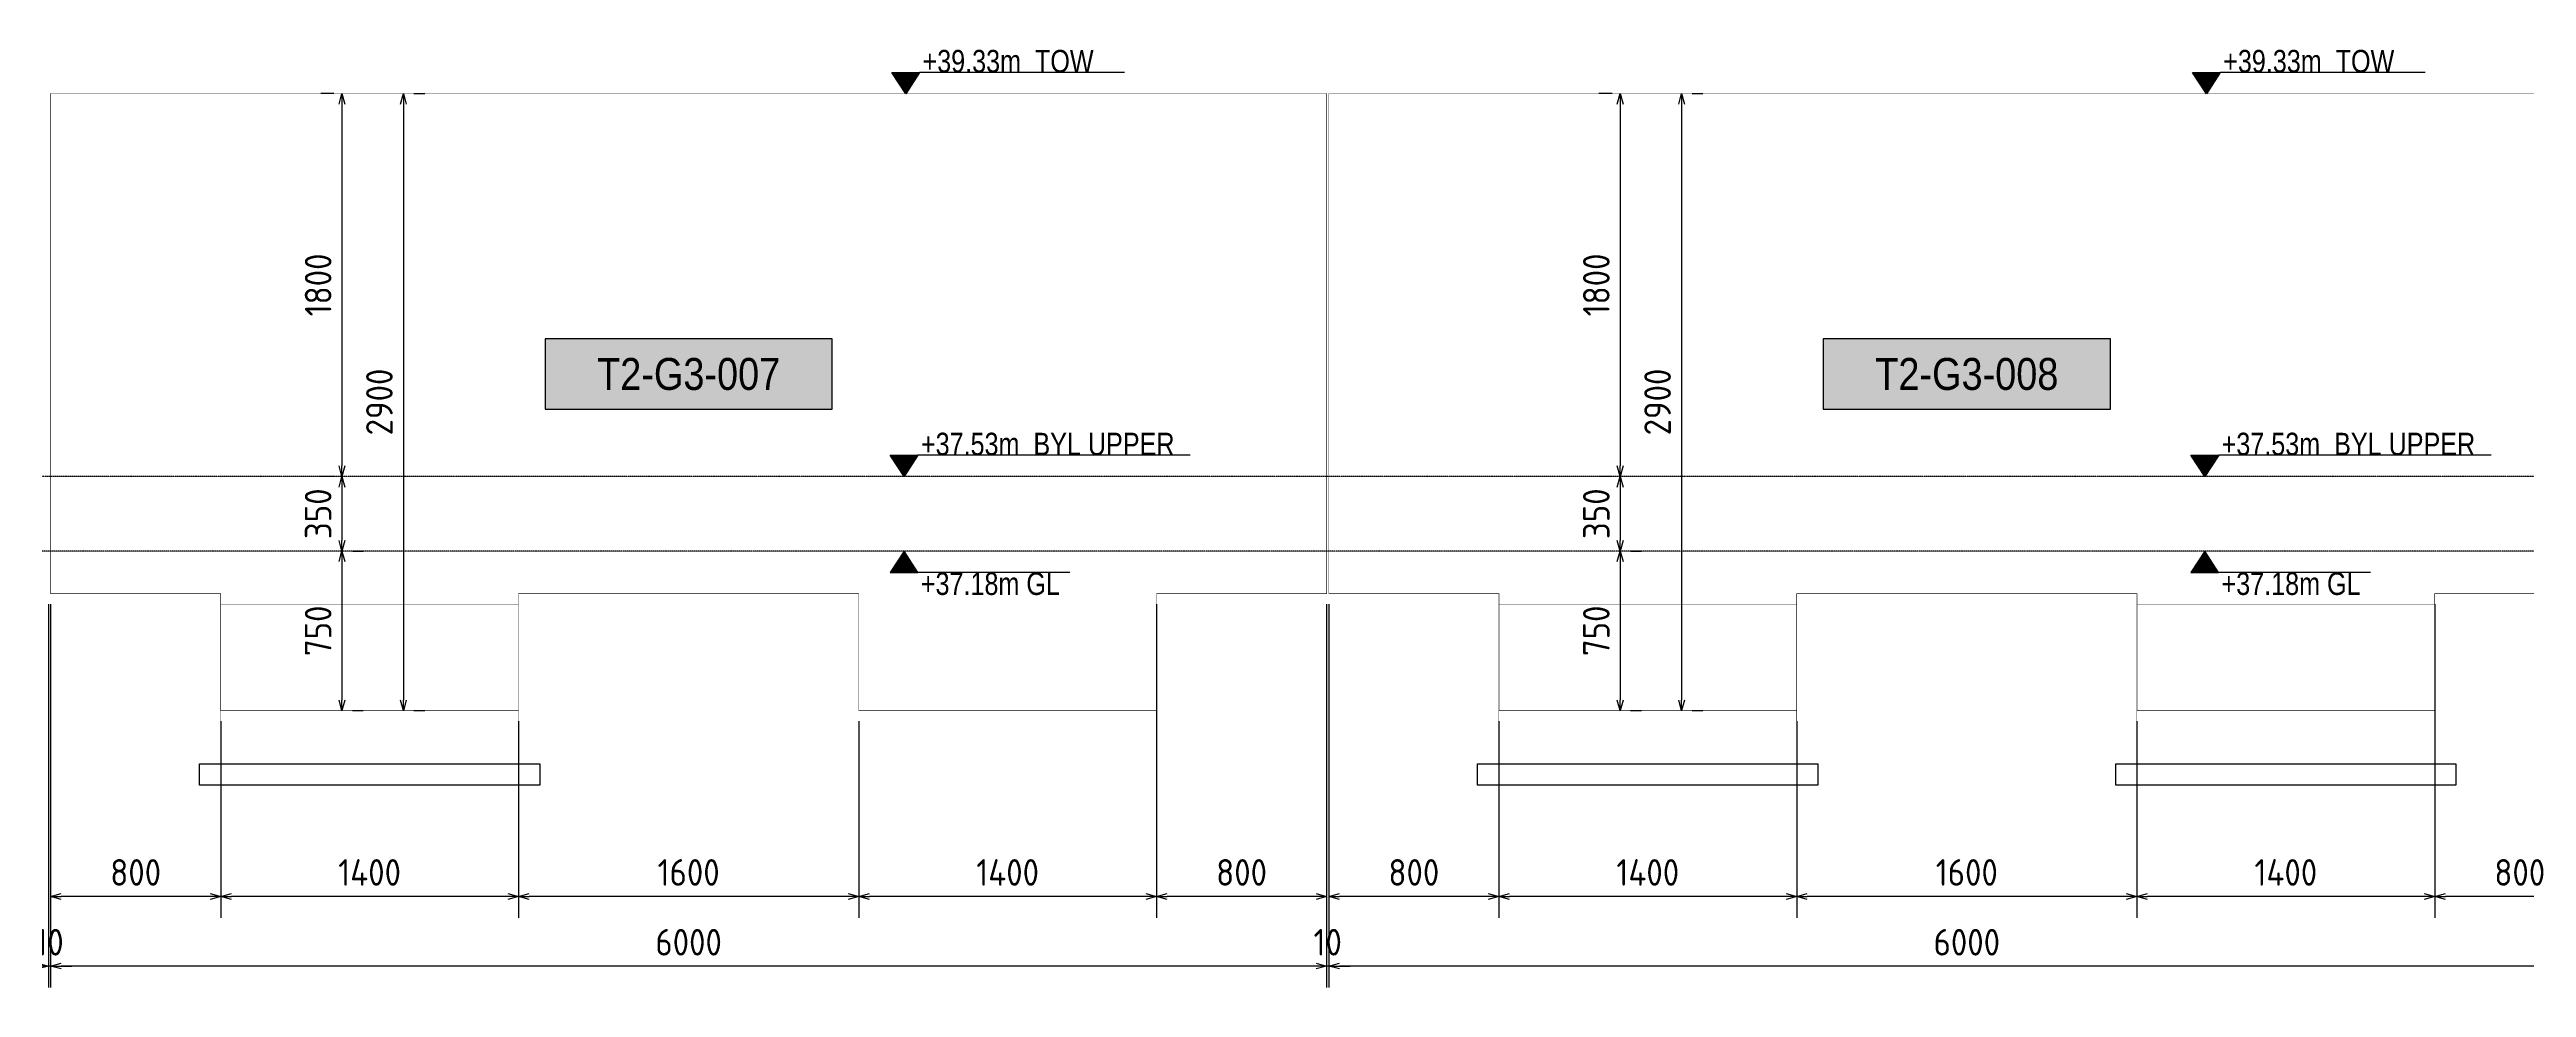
# Model space of a CAD drawing. Header units: centimetres. Extents: x -6122352 to 7132207, y -1694241 to 1947892.
# Drawn here: x 3595881 to 3607527, y 813334 to 817740 of the extents above; entities that cross this region are included whole.
import ezdxf
from ezdxf.enums import TextEntityAlignment as Align

# ---------------------------------------------------------------- set-up
doc = ezdxf.new("R2010")
doc.units = ezdxf.units.CM
doc.header["$MEASUREMENT"] = 0
doc.header["$PDMODE"] = 66
doc.header["$PDSIZE"] = 100
doc.linetypes.add('DASHED2', pattern=[0.375, 0.25, -0.125])
doc.linetypes.add('HIDDEN', pattern=[0.375, 0.25, -0.125])
for name, color, linetype in [('@MI-TYPE-01', 30, 'Continuous'), ('@MI-TYPE-02', 6, 'Continuous'), ('JML-Dimension', 1, 'Continuous'), ('PANEL-TAGS', 7, 'Continuous'), ('SECTION', 130, 'Continuous')]:
    doc.layers.add(name, color=color, linetype=linetype)
doc.styles.add('PANELTAG_STYLE', font='arial.ttf')
doc.styles.add('Schueco-BEMSTIL', font='isocpeur.ttf', dxfattribs={"width": 0.9})
doc.styles.add('txt-Pisa-std', font='arial.ttf', dxfattribs={"width": 0.8})
doc.dimstyles.new('MI- JWC-TXT-2.5 MM', dxfattribs={"dimscale": 1.5, "dimtxt": 2.5, "dimasz": 1, "dimexe": 2, "dimexo": 1, "dimgap": 1, "dimtad": 1, "dimdec": 0, "dimdsep": 46, "dimtxsty": 'Schueco-BEMSTIL', "dimblk": 'OPEN30', "dimcen": 0, "dimdle": 2, "dimclrd": 140, "dimclre": 8, "dimclrt": 40, "dimadec": 0, "dimazin": 2, "dimtfac": 1, "dimtdec": 0, "dimtix": 1, "dimtmove": 2, "dimatfit": 3, "dimldrblk": 'OPEN', "dimfxl": 2, "dimlwd": -1, "dimlwe": -1, "dimarcsym": 0})

# ---------------------------------------------------------------- blocks, each defined once
blk = doc.blocks.new('_Open30')
at = {"color": 0, "linetype": 'ByBlock', "lineweight": -2}
for p, q in [((-1, 0.27), (0, 0)), ((0, 0), (-1, -0.27)), ((0, 0), (-1, 0))]:
    blk.add_line(p, q, dxfattribs=at)
blk = doc.blocks.new('*D2530')
at = {"layer": '@MI-TYPE-01', "color": 8, "transparency": 16777216}
for p, q in [((3601086, 815134), (3601086, 813661)), ((3601886, 815134), (3601886, 813661))]:
    blk.add_line(p, q, dxfattribs=at)
at = {"layer": '@MI-TYPE-01', "color": 140, "transparency": 16777216}
blk.add_line((3601836, 813761), (3601136, 813761), dxfattribs=at)
at = {"layer": 'Defpoints', "color": 0, "transparency": 16777216}
for p in [(3601086, 815184), (3601886, 815184), (3601086, 813761)]:
    blk.add_point(p, dxfattribs=at)
at = {"layer": '@MI-TYPE-01', "color": 140, "transparency": 16777216, "xscale": 50, "yscale": 50, "zscale": 50, "rotation": 180}
blk.add_blockref('_Open30', (3601086, 813761), dxfattribs=at)
at = {"layer": '@MI-TYPE-01', "color": 140, "transparency": 16777216, "xscale": 50, "yscale": 50, "zscale": 50}
blk.add_blockref('_Open30', (3601886, 813761), dxfattribs=at)
at = {"layer": '@MI-TYPE-01', "color": 40, "transparency": 16777216, "insert": (3601486, 813874), "char_height": 125, "attachment_point": 5, "style": 'Schueco-BEMSTIL'}
blk.add_mtext('800', dxfattribs=at)
blk = doc.blocks.new('_Open')
at = {"color": 0, "linetype": 'ByBlock', "lineweight": -2}
for p, q in [((-1, 0.2), (0, 0)), ((-1, -0.2), (0, 0)), ((0, 0), (-1, 0))]:
    blk.add_line(p, q, dxfattribs=at)
blk = doc.blocks.new('*D2531')
at = {"layer": '@MI-TYPE-01', "color": 8, "transparency": 16777216}
for p, q in [((3601086, 815134), (3601086, 813661)), ((3599686, 814584), (3599686, 813661))]:
    blk.add_line(p, q, dxfattribs=at)
at = {"layer": '@MI-TYPE-01', "color": 140, "transparency": 16777216}
blk.add_line((3601036, 813761), (3599736, 813761), dxfattribs=at)
at = {"layer": 'Defpoints', "color": 0, "transparency": 16777216}
for p in [(3601086, 815184), (3599686, 814634), (3599686, 813761)]:
    blk.add_point(p, dxfattribs=at)
at = {"layer": '@MI-TYPE-01', "color": 140, "transparency": 16777216, "xscale": 50, "yscale": 50, "zscale": 50, "rotation": 180}
blk.add_blockref('_Open30', (3599686, 813761), dxfattribs=at)
at = {"layer": '@MI-TYPE-01', "color": 140, "transparency": 16777216, "xscale": 50, "yscale": 50, "zscale": 50}
blk.add_blockref('_Open30', (3601086, 813761), dxfattribs=at)
at = {"layer": '@MI-TYPE-01', "color": 40, "transparency": 16777216, "insert": (3600386, 813874), "char_height": 125, "attachment_point": 5, "style": 'Schueco-BEMSTIL'}
blk.add_mtext('1400', dxfattribs=at)
blk = doc.blocks.new('*D2532')
at = {"layer": '@MI-TYPE-01', "color": 8, "transparency": 16777216}
for p, q in [((3598086, 814584), (3598086, 813661)), ((3599686, 814584), (3599686, 813661))]:
    blk.add_line(p, q, dxfattribs=at)
at = {"layer": '@MI-TYPE-01', "color": 140, "transparency": 16777216}
blk.add_line((3599636, 813761), (3598136, 813761), dxfattribs=at)
at = {"layer": 'Defpoints', "color": 0, "transparency": 16777216}
for p in [(3598086, 814634), (3599686, 814634), (3598086, 813761)]:
    blk.add_point(p, dxfattribs=at)
at = {"layer": '@MI-TYPE-01', "color": 140, "transparency": 16777216, "xscale": 50, "yscale": 50, "zscale": 50, "rotation": 180}
blk.add_blockref('_Open30', (3598086, 813761), dxfattribs=at)
at = {"layer": '@MI-TYPE-01', "color": 140, "transparency": 16777216, "xscale": 50, "yscale": 50, "zscale": 50}
blk.add_blockref('_Open30', (3599686, 813761), dxfattribs=at)
at = {"layer": '@MI-TYPE-01', "color": 40, "transparency": 16777216, "insert": (3598886, 813874), "char_height": 125, "attachment_point": 5, "style": 'Schueco-BEMSTIL'}
blk.add_mtext('1600', dxfattribs=at)
blk = doc.blocks.new('*D2533')
at = {"layer": '@MI-TYPE-01', "color": 8, "transparency": 16777216}
for p, q in [((3596686, 814584), (3596686, 813661)), ((3598086, 814584), (3598086, 813661))]:
    blk.add_line(p, q, dxfattribs=at)
at = {"layer": '@MI-TYPE-01', "color": 140, "transparency": 16777216}
blk.add_line((3598036, 813761), (3596736, 813761), dxfattribs=at)
at = {"layer": 'Defpoints', "color": 0, "transparency": 16777216}
for p in [(3596686, 814634), (3598086, 814634), (3596686, 813761)]:
    blk.add_point(p, dxfattribs=at)
at = {"layer": '@MI-TYPE-01', "color": 140, "transparency": 16777216, "xscale": 50, "yscale": 50, "zscale": 50, "rotation": 180}
blk.add_blockref('_Open30', (3596686, 813761), dxfattribs=at)
at = {"layer": '@MI-TYPE-01', "color": 140, "transparency": 16777216, "xscale": 50, "yscale": 50, "zscale": 50}
blk.add_blockref('_Open30', (3598086, 813761), dxfattribs=at)
at = {"layer": '@MI-TYPE-01', "color": 40, "transparency": 16777216, "insert": (3597386, 813874), "char_height": 125, "attachment_point": 5, "style": 'Schueco-BEMSTIL'}
blk.add_mtext('1400', dxfattribs=at)
blk = doc.blocks.new('*D2534')
at = {"layer": '@MI-TYPE-01', "color": 8, "transparency": 16777216}
for p, q in [((3595886, 815134), (3595886, 813661)), ((3596686, 814584), (3596686, 813661))]:
    blk.add_line(p, q, dxfattribs=at)
at = {"layer": '@MI-TYPE-01', "color": 140, "transparency": 16777216}
blk.add_line((3596636, 813761), (3595936, 813761), dxfattribs=at)
at = {"layer": 'Defpoints', "color": 0, "transparency": 16777216}
for p in [(3595886, 815184), (3596686, 814634), (3595886, 813761)]:
    blk.add_point(p, dxfattribs=at)
at = {"layer": '@MI-TYPE-01', "color": 140, "transparency": 16777216, "xscale": 50, "yscale": 50, "zscale": 50, "rotation": 180}
blk.add_blockref('_Open30', (3595886, 813761), dxfattribs=at)
at = {"layer": '@MI-TYPE-01', "color": 140, "transparency": 16777216, "xscale": 50, "yscale": 50, "zscale": 50}
blk.add_blockref('_Open30', (3596686, 813761), dxfattribs=at)
at = {"layer": '@MI-TYPE-01', "color": 40, "transparency": 16777216, "insert": (3596286, 813874), "char_height": 125, "attachment_point": 5, "style": 'Schueco-BEMSTIL'}
blk.add_mtext('800', dxfattribs=at)
blk = doc.blocks.new('*D2535')
at = {"layer": '@MI-TYPE-01', "color": 8, "transparency": 16777216}
for p, q in [((3595886, 815134), (3595886, 813334)), ((3601886, 815134), (3601886, 813334))]:
    blk.add_line(p, q, dxfattribs=at)
at = {"layer": '@MI-TYPE-01', "color": 140, "transparency": 16777216}
blk.add_line((3601836, 813434), (3595936, 813434), dxfattribs=at)
at = {"layer": 'Defpoints', "color": 0, "transparency": 16777216}
for p in [(3595886, 815184), (3601886, 815184), (3595886, 813434)]:
    blk.add_point(p, dxfattribs=at)
at = {"layer": '@MI-TYPE-01', "color": 140, "transparency": 16777216, "xscale": 50, "yscale": 50, "zscale": 50, "rotation": 180}
blk.add_blockref('_Open30', (3595886, 813434), dxfattribs=at)
at = {"layer": '@MI-TYPE-01', "color": 140, "transparency": 16777216, "xscale": 50, "yscale": 50, "zscale": 50}
blk.add_blockref('_Open30', (3601886, 813434), dxfattribs=at)
at = {"layer": '@MI-TYPE-01', "color": 40, "transparency": 16777216, "insert": (3598886, 813546), "char_height": 125, "attachment_point": 5, "style": 'Schueco-BEMSTIL'}
blk.add_mtext('6000', dxfattribs=at)
blk = doc.blocks.new('*D2527')
at = {"layer": '@MI-TYPE-01', "color": 8, "transparency": 16777216}
for p, q in [((3601886, 815134), (3601886, 813334)), ((3601896, 815134), (3601896, 813334))]:
    blk.add_line(p, q, dxfattribs=at)
at = {"layer": '@MI-TYPE-01', "color": 140, "transparency": 16777216}
for p, q in [((3601836, 813434), (3601786, 813434)), ((3601896, 813434), (3601886, 813434)), ((3601946, 813434), (3601996, 813434))]:
    blk.add_line(p, q, dxfattribs=at)
at = {"layer": 'Defpoints', "color": 0, "transparency": 16777216}
for p in [(3601886, 815184), (3601896, 815184), (3601886, 813434)]:
    blk.add_point(p, dxfattribs=at)
at = {"layer": '@MI-TYPE-01', "color": 140, "transparency": 16777216, "xscale": 50, "yscale": 50, "zscale": 50}
blk.add_blockref('_Open30', (3601886, 813434), dxfattribs=at)
at = {"layer": '@MI-TYPE-01', "color": 140, "transparency": 16777216, "xscale": 50, "yscale": 50, "zscale": 50, "rotation": 180}
blk.add_blockref('_Open30', (3601896, 813434), dxfattribs=at)
at = {"layer": '@MI-TYPE-01', "color": 40, "transparency": 16777216, "insert": (3601891, 813546), "char_height": 125, "attachment_point": 5, "style": 'Schueco-BEMSTIL'}
blk.add_mtext('10', dxfattribs=at)
blk = doc.blocks.new('*D2528')
at = {"layer": '@MI-TYPE-01', "color": 8, "transparency": 16777216}
for p, q in [((3595876, 815134), (3595876, 813334)), ((3595886, 815134), (3595886, 813334))]:
    blk.add_line(p, q, dxfattribs=at)
at = {"layer": '@MI-TYPE-01', "color": 140, "transparency": 16777216}
for p, q in [((3595826, 813434), (3595776, 813434)), ((3595886, 813434), (3595876, 813434)), ((3595936, 813434), (3595986, 813434))]:
    blk.add_line(p, q, dxfattribs=at)
at = {"layer": 'Defpoints', "color": 0, "transparency": 16777216}
for p in [(3595876, 815184), (3595886, 815184), (3595876, 813434)]:
    blk.add_point(p, dxfattribs=at)
at = {"layer": '@MI-TYPE-01', "color": 140, "transparency": 16777216, "xscale": 50, "yscale": 50, "zscale": 50}
blk.add_blockref('_Open30', (3595876, 813434), dxfattribs=at)
at = {"layer": '@MI-TYPE-01', "color": 140, "transparency": 16777216, "xscale": 50, "yscale": 50, "zscale": 50, "rotation": 180}
blk.add_blockref('_Open30', (3595886, 813434), dxfattribs=at)
at = {"layer": '@MI-TYPE-01', "color": 40, "transparency": 16777216, "insert": (3595881, 813546), "char_height": 125, "attachment_point": 5, "style": 'Schueco-BEMSTIL'}
blk.add_mtext('10', dxfattribs=at)
blk = doc.blocks.new('T2-ELE FT')
at = {"color": 12, "linetype": 'HIDDEN', "ltscale": 5, "const_width": 2}
blk.add_lwpolyline([(30306558, 1676366), (30306558, 1676866), (30307958, 1676866), (30307958, 1676366)], dxfattribs=at)
at = {"color": 12, "ltscale": 20, "const_width": 2}
blk.add_lwpolyline([(30306558, 1676366), (30307958, 1676366), (30307958, 1676116), (30306558, 1676116)], close=True, dxfattribs=at)
at = {"color": 8, "ltscale": 20}
blk.add_lwpolyline([(30306458, 1676116), (30308058, 1676116), (30308058, 1676016), (30306458, 1676016)], close=True, dxfattribs=at)
blk = doc.blocks.new('*D2517')
at = {"layer": '@MI-TYPE-01', "color": 8, "transparency": 16777216}
for p, q in [((3597218, 817534), (3597156, 817534)), ((3597218, 815734), (3597156, 815734))]:
    blk.add_line(p, q, dxfattribs=at)
at = {"layer": '@MI-TYPE-01', "color": 140, "transparency": 16777216}
blk.add_line((3597256, 817484), (3597256, 815784), dxfattribs=at)
at = {"layer": 'Defpoints', "color": 0, "transparency": 16777216}
for p in [(3597268, 817534), (3597256, 815734), (3597268, 815734)]:
    blk.add_point(p, dxfattribs=at)
at = {"layer": '@MI-TYPE-01', "color": 140, "transparency": 16777216, "xscale": 50, "yscale": 50, "zscale": 50}
for p, rotation in [((3597256, 817534), 90), ((3597256, 815734), 270)]:
    blk.add_blockref('_Open30', p, dxfattribs=dict(at, rotation=rotation))
at = {"layer": '@MI-TYPE-01', "color": 40, "transparency": 16777216, "insert": (3597144, 816634), "char_height": 125, "attachment_point": 5, "rotation": 90, "style": 'Schueco-BEMSTIL'}
blk.add_mtext('1800', dxfattribs=at)
blk = doc.blocks.new('*D2518')
at = {"layer": '@MI-TYPE-01', "color": 8, "transparency": 16777216}
for p, q in [((3597218, 815734), (3597156, 815734)), ((3597306, 815384), (3597356, 815384))]:
    blk.add_line(p, q, dxfattribs=at)
at = {"layer": '@MI-TYPE-01', "color": 140, "transparency": 16777216}
blk.add_line((3597256, 815684), (3597256, 815434), dxfattribs=at)
at = {"layer": 'Defpoints', "color": 0, "transparency": 16777216}
for p in [(3597268, 815734), (3597256, 815384), (3597256, 815384)]:
    blk.add_point(p, dxfattribs=at)
at = {"layer": '@MI-TYPE-01', "color": 140, "transparency": 16777216, "xscale": 50, "yscale": 50, "zscale": 50}
for p, rotation in [((3597256, 815734), 90), ((3597256, 815384), 270)]:
    blk.add_blockref('_Open30', p, dxfattribs=dict(at, rotation=rotation))
at = {"layer": '@MI-TYPE-01', "color": 40, "transparency": 16777216, "insert": (3597144, 815559), "char_height": 125, "attachment_point": 5, "rotation": 90, "style": 'Schueco-BEMSTIL'}
blk.add_mtext('350', dxfattribs=at)
blk = doc.blocks.new('*D2519')
at = {"layer": '@MI-TYPE-01', "color": 8, "transparency": 16777216}
for p, q in [((3597306, 815384), (3597356, 815384)), ((3597305, 814634), (3597356, 814634))]:
    blk.add_line(p, q, dxfattribs=at)
at = {"layer": '@MI-TYPE-01', "color": 140, "transparency": 16777216}
blk.add_line((3597256, 815334), (3597256, 814684), dxfattribs=at)
at = {"layer": 'Defpoints', "color": 0, "transparency": 16777216}
for p in [(3597256, 815384), (3597255, 814634), (3597256, 814634)]:
    blk.add_point(p, dxfattribs=at)
at = {"layer": '@MI-TYPE-01', "color": 140, "transparency": 16777216, "xscale": 50, "yscale": 50, "zscale": 50}
for p, rotation in [((3597256, 815384), 90), ((3597256, 814634), 270)]:
    blk.add_blockref('_Open30', p, dxfattribs=dict(at, rotation=rotation))
at = {"layer": '@MI-TYPE-01', "color": 40, "transparency": 16777216, "insert": (3597144, 815009), "char_height": 125, "attachment_point": 5, "rotation": 90, "style": 'Schueco-BEMSTIL'}
blk.add_mtext('750', dxfattribs=at)
blk = doc.blocks.new('*D2520')
at = {"layer": '@MI-TYPE-01', "color": 140, "transparency": 16777216}
blk.add_line((3597545, 817484), (3597545, 814684), dxfattribs=at)
at = {"layer": '@MI-TYPE-01', "color": 8, "transparency": 16777216}
for p, q in [((3597594, 817534), (3597645, 817534)), ((3597594, 814634), (3597645, 814634))]:
    blk.add_line(p, q, dxfattribs=at)
at = {"layer": 'Defpoints', "color": 0, "transparency": 16777216}
for p in [(3597544, 817534), (3597544, 814634), (3597545, 814634)]:
    blk.add_point(p, dxfattribs=at)
at = {"layer": '@MI-TYPE-01', "color": 140, "transparency": 16777216, "xscale": 50, "yscale": 50, "zscale": 50}
for p, rotation in [((3597545, 817534), 90), ((3597545, 814634), 270)]:
    blk.add_blockref('_Open30', p, dxfattribs=dict(at, rotation=rotation))
at = {"layer": '@MI-TYPE-01', "color": 40, "transparency": 16777216, "insert": (3597432, 816084), "char_height": 125, "attachment_point": 5, "rotation": 90, "style": 'Schueco-BEMSTIL'}
blk.add_mtext('2900', dxfattribs=at)
blk = doc.blocks.new('*D2542')
at = {"layer": '@MI-TYPE-01', "color": 8, "transparency": 16777216}
for p, q in [((3607096, 815134), (3607096, 813661)), ((3607896, 815134), (3607896, 813661))]:
    blk.add_line(p, q, dxfattribs=at)
at = {"layer": '@MI-TYPE-01', "color": 140, "transparency": 16777216}
blk.add_line((3607846, 813761), (3607146, 813761), dxfattribs=at)
at = {"layer": 'Defpoints', "color": 0, "transparency": 16777216}
for p in [(3607096, 815184), (3607896, 815184), (3607096, 813761)]:
    blk.add_point(p, dxfattribs=at)
at = {"layer": '@MI-TYPE-01', "color": 140, "transparency": 16777216, "xscale": 50, "yscale": 50, "zscale": 50, "rotation": 180}
blk.add_blockref('_Open30', (3607096, 813761), dxfattribs=at)
at = {"layer": '@MI-TYPE-01', "color": 140, "transparency": 16777216, "xscale": 50, "yscale": 50, "zscale": 50}
blk.add_blockref('_Open30', (3607896, 813761), dxfattribs=at)
at = {"layer": '@MI-TYPE-01', "color": 40, "transparency": 16777216, "insert": (3607496, 813874), "char_height": 125, "attachment_point": 5, "style": 'Schueco-BEMSTIL'}
blk.add_mtext('800', dxfattribs=at)
blk = doc.blocks.new('*D2543')
at = {"layer": '@MI-TYPE-01', "color": 8, "transparency": 16777216}
for p, q in [((3607096, 815134), (3607096, 813661)), ((3605696, 814584), (3605696, 813661))]:
    blk.add_line(p, q, dxfattribs=at)
at = {"layer": '@MI-TYPE-01', "color": 140, "transparency": 16777216}
blk.add_line((3607046, 813761), (3605746, 813761), dxfattribs=at)
at = {"layer": 'Defpoints', "color": 0, "transparency": 16777216}
for p in [(3607096, 815184), (3605696, 814634), (3605696, 813761)]:
    blk.add_point(p, dxfattribs=at)
at = {"layer": '@MI-TYPE-01', "color": 140, "transparency": 16777216, "xscale": 50, "yscale": 50, "zscale": 50, "rotation": 180}
blk.add_blockref('_Open30', (3605696, 813761), dxfattribs=at)
at = {"layer": '@MI-TYPE-01', "color": 140, "transparency": 16777216, "xscale": 50, "yscale": 50, "zscale": 50}
blk.add_blockref('_Open30', (3607096, 813761), dxfattribs=at)
at = {"layer": '@MI-TYPE-01', "color": 40, "transparency": 16777216, "insert": (3606396, 813874), "char_height": 125, "attachment_point": 5, "style": 'Schueco-BEMSTIL'}
blk.add_mtext('1400', dxfattribs=at)
blk = doc.blocks.new('*D2544')
at = {"layer": '@MI-TYPE-01', "color": 8, "transparency": 16777216}
for p, q in [((3604096, 814584), (3604096, 813661)), ((3605696, 814584), (3605696, 813661))]:
    blk.add_line(p, q, dxfattribs=at)
at = {"layer": '@MI-TYPE-01', "color": 140, "transparency": 16777216}
blk.add_line((3605646, 813761), (3604146, 813761), dxfattribs=at)
at = {"layer": 'Defpoints', "color": 0, "transparency": 16777216}
for p in [(3604096, 814634), (3605696, 814634), (3604096, 813761)]:
    blk.add_point(p, dxfattribs=at)
at = {"layer": '@MI-TYPE-01', "color": 140, "transparency": 16777216, "xscale": 50, "yscale": 50, "zscale": 50, "rotation": 180}
blk.add_blockref('_Open30', (3604096, 813761), dxfattribs=at)
at = {"layer": '@MI-TYPE-01', "color": 140, "transparency": 16777216, "xscale": 50, "yscale": 50, "zscale": 50}
blk.add_blockref('_Open30', (3605696, 813761), dxfattribs=at)
at = {"layer": '@MI-TYPE-01', "color": 40, "transparency": 16777216, "insert": (3604896, 813874), "char_height": 125, "attachment_point": 5, "style": 'Schueco-BEMSTIL'}
blk.add_mtext('1600', dxfattribs=at)
blk = doc.blocks.new('*D2545')
at = {"layer": '@MI-TYPE-01', "color": 8, "transparency": 16777216}
for p, q in [((3602696, 814584), (3602696, 813661)), ((3604096, 814584), (3604096, 813661))]:
    blk.add_line(p, q, dxfattribs=at)
at = {"layer": '@MI-TYPE-01', "color": 140, "transparency": 16777216}
blk.add_line((3604046, 813761), (3602746, 813761), dxfattribs=at)
at = {"layer": 'Defpoints', "color": 0, "transparency": 16777216}
for p in [(3602696, 814634), (3604096, 814634), (3602696, 813761)]:
    blk.add_point(p, dxfattribs=at)
at = {"layer": '@MI-TYPE-01', "color": 140, "transparency": 16777216, "xscale": 50, "yscale": 50, "zscale": 50, "rotation": 180}
blk.add_blockref('_Open30', (3602696, 813761), dxfattribs=at)
at = {"layer": '@MI-TYPE-01', "color": 140, "transparency": 16777216, "xscale": 50, "yscale": 50, "zscale": 50}
blk.add_blockref('_Open30', (3604096, 813761), dxfattribs=at)
at = {"layer": '@MI-TYPE-01', "color": 40, "transparency": 16777216, "insert": (3603396, 813874), "char_height": 125, "attachment_point": 5, "style": 'Schueco-BEMSTIL'}
blk.add_mtext('1400', dxfattribs=at)
blk = doc.blocks.new('*D2546')
at = {"layer": '@MI-TYPE-01', "color": 8, "transparency": 16777216}
for p, q in [((3601896, 815134), (3601896, 813661)), ((3602696, 814584), (3602696, 813661))]:
    blk.add_line(p, q, dxfattribs=at)
at = {"layer": '@MI-TYPE-01', "color": 140, "transparency": 16777216}
blk.add_line((3602646, 813761), (3601946, 813761), dxfattribs=at)
at = {"layer": 'Defpoints', "color": 0, "transparency": 16777216}
for p in [(3601896, 815184), (3602696, 814634), (3601896, 813761)]:
    blk.add_point(p, dxfattribs=at)
at = {"layer": '@MI-TYPE-01', "color": 140, "transparency": 16777216, "xscale": 50, "yscale": 50, "zscale": 50, "rotation": 180}
blk.add_blockref('_Open30', (3601896, 813761), dxfattribs=at)
at = {"layer": '@MI-TYPE-01', "color": 140, "transparency": 16777216, "xscale": 50, "yscale": 50, "zscale": 50}
blk.add_blockref('_Open30', (3602696, 813761), dxfattribs=at)
at = {"layer": '@MI-TYPE-01', "color": 40, "transparency": 16777216, "insert": (3602296, 813874), "char_height": 125, "attachment_point": 5, "style": 'Schueco-BEMSTIL'}
blk.add_mtext('800', dxfattribs=at)
blk = doc.blocks.new('*D2547')
at = {"layer": '@MI-TYPE-01', "color": 8, "transparency": 16777216}
for p, q in [((3601896, 815134), (3601896, 813334)), ((3607896, 815134), (3607896, 813334))]:
    blk.add_line(p, q, dxfattribs=at)
at = {"layer": '@MI-TYPE-01', "color": 140, "transparency": 16777216}
blk.add_line((3607846, 813434), (3601946, 813434), dxfattribs=at)
at = {"layer": 'Defpoints', "color": 0, "transparency": 16777216}
for p in [(3601896, 815184), (3607896, 815184), (3601896, 813434)]:
    blk.add_point(p, dxfattribs=at)
at = {"layer": '@MI-TYPE-01', "color": 140, "transparency": 16777216, "xscale": 50, "yscale": 50, "zscale": 50, "rotation": 180}
blk.add_blockref('_Open30', (3601896, 813434), dxfattribs=at)
at = {"layer": '@MI-TYPE-01', "color": 140, "transparency": 16777216, "xscale": 50, "yscale": 50, "zscale": 50}
blk.add_blockref('_Open30', (3607896, 813434), dxfattribs=at)
at = {"layer": '@MI-TYPE-01', "color": 40, "transparency": 16777216, "insert": (3604896, 813546), "char_height": 125, "attachment_point": 5, "style": 'Schueco-BEMSTIL'}
blk.add_mtext('6000', dxfattribs=at)
blk = doc.blocks.new('*D2553')
at = {"layer": '@MI-TYPE-01', "color": 8, "transparency": 16777216}
for p, q in [((3601886, 815134), (3601886, 813334)), ((3601896, 815134), (3601896, 813334))]:
    blk.add_line(p, q, dxfattribs=at)
at = {"layer": '@MI-TYPE-01', "color": 140, "transparency": 16777216}
for p, q in [((3601836, 813434), (3601786, 813434)), ((3601896, 813434), (3601886, 813434)), ((3601946, 813434), (3601996, 813434))]:
    blk.add_line(p, q, dxfattribs=at)
at = {"layer": 'Defpoints', "color": 0, "transparency": 16777216}
for p in [(3601886, 815184), (3601896, 815184), (3601886, 813434)]:
    blk.add_point(p, dxfattribs=at)
at = {"layer": '@MI-TYPE-01', "color": 140, "transparency": 16777216, "xscale": 50, "yscale": 50, "zscale": 50}
blk.add_blockref('_Open30', (3601886, 813434), dxfattribs=at)
at = {"layer": '@MI-TYPE-01', "color": 140, "transparency": 16777216, "xscale": 50, "yscale": 50, "zscale": 50, "rotation": 180}
blk.add_blockref('_Open30', (3601896, 813434), dxfattribs=at)
at = {"layer": '@MI-TYPE-01', "color": 40, "transparency": 16777216, "insert": (3601891, 813546), "char_height": 125, "attachment_point": 5, "style": 'Schueco-BEMSTIL'}
blk.add_mtext('10', dxfattribs=at)
blk = doc.blocks.new('*D2548')
at = {"layer": '@MI-TYPE-01', "color": 8, "transparency": 16777216}
for p, q in [((3603228, 817534), (3603166, 817534)), ((3603228, 815734), (3603166, 815734))]:
    blk.add_line(p, q, dxfattribs=at)
at = {"layer": '@MI-TYPE-01', "color": 140, "transparency": 16777216}
blk.add_line((3603266, 817484), (3603266, 815784), dxfattribs=at)
at = {"layer": 'Defpoints', "color": 0, "transparency": 16777216}
for p in [(3603278, 817534), (3603266, 815734), (3603278, 815734)]:
    blk.add_point(p, dxfattribs=at)
at = {"layer": '@MI-TYPE-01', "color": 140, "transparency": 16777216, "xscale": 50, "yscale": 50, "zscale": 50}
for p, rotation in [((3603266, 817534), 90), ((3603266, 815734), 270)]:
    blk.add_blockref('_Open30', p, dxfattribs=dict(at, rotation=rotation))
at = {"layer": '@MI-TYPE-01', "color": 40, "transparency": 16777216, "insert": (3603154, 816634), "char_height": 125, "attachment_point": 5, "rotation": 90, "style": 'Schueco-BEMSTIL'}
blk.add_mtext('1800', dxfattribs=at)
blk = doc.blocks.new('*D2549')
at = {"layer": '@MI-TYPE-01', "color": 8, "transparency": 16777216}
for p, q in [((3603228, 815734), (3603166, 815734)), ((3603316, 815384), (3603366, 815384))]:
    blk.add_line(p, q, dxfattribs=at)
at = {"layer": '@MI-TYPE-01', "color": 140, "transparency": 16777216}
blk.add_line((3603266, 815684), (3603266, 815434), dxfattribs=at)
at = {"layer": 'Defpoints', "color": 0, "transparency": 16777216}
for p in [(3603278, 815734), (3603266, 815384), (3603266, 815384)]:
    blk.add_point(p, dxfattribs=at)
at = {"layer": '@MI-TYPE-01', "color": 140, "transparency": 16777216, "xscale": 50, "yscale": 50, "zscale": 50}
for p, rotation in [((3603266, 815734), 90), ((3603266, 815384), 270)]:
    blk.add_blockref('_Open30', p, dxfattribs=dict(at, rotation=rotation))
at = {"layer": '@MI-TYPE-01', "color": 40, "transparency": 16777216, "insert": (3603154, 815559), "char_height": 125, "attachment_point": 5, "rotation": 90, "style": 'Schueco-BEMSTIL'}
blk.add_mtext('350', dxfattribs=at)
blk = doc.blocks.new('*D2550')
at = {"layer": '@MI-TYPE-01', "color": 8, "transparency": 16777216}
for p, q in [((3603316, 815384), (3603366, 815384)), ((3603315, 814634), (3603366, 814634))]:
    blk.add_line(p, q, dxfattribs=at)
at = {"layer": '@MI-TYPE-01', "color": 140, "transparency": 16777216}
blk.add_line((3603266, 815334), (3603266, 814684), dxfattribs=at)
at = {"layer": 'Defpoints', "color": 0, "transparency": 16777216}
for p in [(3603266, 815384), (3603265, 814634), (3603266, 814634)]:
    blk.add_point(p, dxfattribs=at)
at = {"layer": '@MI-TYPE-01', "color": 140, "transparency": 16777216, "xscale": 50, "yscale": 50, "zscale": 50}
for p, rotation in [((3603266, 815384), 90), ((3603266, 814634), 270)]:
    blk.add_blockref('_Open30', p, dxfattribs=dict(at, rotation=rotation))
at = {"layer": '@MI-TYPE-01', "color": 40, "transparency": 16777216, "insert": (3603154, 815009), "char_height": 125, "attachment_point": 5, "rotation": 90, "style": 'Schueco-BEMSTIL'}
blk.add_mtext('750', dxfattribs=at)
blk = doc.blocks.new('*D2551')
at = {"layer": '@MI-TYPE-01', "color": 140, "transparency": 16777216}
blk.add_line((3603555, 817484), (3603555, 814684), dxfattribs=at)
at = {"layer": '@MI-TYPE-01', "color": 8, "transparency": 16777216}
for p, q in [((3603604, 817534), (3603655, 817534)), ((3603604, 814634), (3603655, 814634))]:
    blk.add_line(p, q, dxfattribs=at)
at = {"layer": 'Defpoints', "color": 0, "transparency": 16777216}
for p in [(3603554, 817534), (3603554, 814634), (3603555, 814634)]:
    blk.add_point(p, dxfattribs=at)
at = {"layer": '@MI-TYPE-01', "color": 140, "transparency": 16777216, "xscale": 50, "yscale": 50, "zscale": 50}
for p, rotation in [((3603555, 817534), 90), ((3603555, 814634), 270)]:
    blk.add_blockref('_Open30', p, dxfattribs=dict(at, rotation=rotation))
at = {"layer": '@MI-TYPE-01', "color": 40, "transparency": 16777216, "insert": (3603442, 816084), "char_height": 125, "attachment_point": 5, "rotation": 90, "style": 'Schueco-BEMSTIL'}
blk.add_mtext('2900', dxfattribs=at)
blk = doc.blocks.new('*U2058')
at = {"layer": 'JML-Dimension'}
h = blk.add_hatch(color=10, dxfattribs=at)
h.dxf.hatch_style = 1
h.paths.add_polyline_path([(0, 0), (-1.54, 2.37), (1.54, 2.37)])
blk.add_line((24.31, 2.37), (1.54, 2.37), dxfattribs=at)
blk.add_lwpolyline([(0, 0), (-1.54, 2.37), (1.54, 2.37), (0, 0)], dxfattribs=at)
at = {"color": 5, "style": 'txt-Pisa-std', "width": 0.8}
blk.add_attdef('+0.0', text='', height=2.5, dxfattribs=at).set_placement((1.87, 2.37), align=Align.BOTTOM_LEFT)
blk = doc.blocks.new('*U2056')
at = {"layer": 'JML-Dimension'}
h = blk.add_hatch(color=10, dxfattribs=at)
h.dxf.hatch_style = 1
h.paths.add_polyline_path([(0, 0), (-1.54, 2.37), (1.54, 2.37)])
blk.add_line((31.81, 2.37), (1.54, 2.37), dxfattribs=at)
blk.add_lwpolyline([(0, 0), (-1.54, 2.37), (1.54, 2.37), (0, 0)], dxfattribs=at)
at = {"color": 5, "style": 'txt-Pisa-std', "width": 0.8}
blk.add_attdef('+0.0', text='', height=2.5, dxfattribs=at).set_placement((1.87, 2.37), align=Align.BOTTOM_LEFT)
blk = doc.blocks.new('*U2214')
at = {"layer": 'JML-Dimension'}
h = blk.add_hatch(color=10, dxfattribs=at)
h.dxf.hatch_style = 1
h.paths.add_polyline_path([(0, 0), (-1.54, 2.37), (1.54, 2.37)])
blk.add_line((18.43, 2.37), (1.54, 2.37), dxfattribs=at)
blk.add_lwpolyline([(0, 0), (-1.54, 2.37), (1.54, 2.37), (0, 0)], dxfattribs=at)
at = {"color": 5, "style": 'txt-Pisa-std', "width": 0.8}
blk.add_attdef('+0.0', text='', height=2.5, dxfattribs=at).set_placement((1.87, 2.37), align=Align.BOTTOM_LEFT)
blk = doc.blocks.new('PANELTAG')
at = {"layer": 'PANEL-TAGS', "color": 1}
blk.add_lwpolyline([(-13.5, -3.3), (13.5, -3.3), (13.5, 3.3), (-13.5, 3.3)], close=True, dxfattribs=at)
at = {"layer": 'PANEL-TAGS', "color": 40, "true_color": 0xffd700}
blk.add_solid([(-13.5, -3.3), (13.5, -3.3), (-13.5, 3.3), (13.5, 3.3)], dxfattribs=at)
at = {"layer": 'PANEL-TAGS', "color": 5, "style": 'PANELTAG_STYLE', "width": 0.85}
blk.add_attdef('TAGNO', text='', height=3, dxfattribs=at).set_placement((0, 0), align=Align.MIDDLE)

msp = doc.modelspace()

# ---------------------------------------------------------------- linework, layer by layer
at = {"layer": '@MI-TYPE-01', "const_width": 2.5}
for points in [[(3601886.09953, 817533.57191), (3595886.09953, 817533.57191), (3595886.09953, 815183.57195), (3596686.09953, 815183.57195), (3596686.09953, 814633.57195), (3598086.09953, 814633.57195), (3598086.09953, 815183.57195), (3599686.09953, 815183.57195), (3599686.09953, 814633.57195), (3601086.09953, 814633.57195), (3601086.09953, 815183.57195), (3601886.09953, 815183.57195)], [(3607896.09953, 817533.57191), (3601896.09953, 817533.57191), (3601896.09953, 815183.57195), (3602696.09953, 815183.57195), (3602696.09953, 814633.57195), (3604096.09953, 814633.57195), (3604096.09953, 815183.57195), (3605696.09953, 815183.57195), (3605696.09953, 814633.57195), (3607096.09953, 814633.57195), (3607096.09953, 815183.57195), (3607896.09953, 815183.57195)]]:
    msp.add_lwpolyline(points, close=True, dxfattribs=at)
at = {"layer": '@MI-TYPE-02', "color": 160, "linetype": 'DASHED2', "ltscale": 5}
for points in [[(3614094.05085, 815733.57195), (3583866.09953, 815733.57195)], [(3626115.84986, 815383.57195), (3583866.09953, 815383.57195)]]:
    msp.add_lwpolyline(points, dxfattribs=at)

# ---------------------------------------------------------------- block references
at = {"color": 2}
for p in [(-26709872.06203, -861732.30181), (-26703862.06203, -861732.30181), (-26700862.06203, -861732.30181)]:
    msp.add_blockref('T2-ELE FT', p, dxfattribs=at)
at = {"layer": 'PANEL-TAGS'}
ref = msp.add_blockref('PANELTAG', (3598886.09953, 816215.79699), dxfattribs=dict(at, xscale=50, yscale=50, zscale=50))
ref.add_attrib('TAGNO', 'T2-G3-007', dxfattribs={"color": 5, "height": 150, "style": 'PANELTAG_STYLE', "width": 0.85}).set_placement((3598886.09953, 816215.79699), align=Align.MIDDLE_CENTER)
ref = msp.add_blockref('PANELTAG', (3604896.09953, 816215.79699), dxfattribs=dict(at, xscale=50, yscale=50, zscale=50))
ref.add_attrib('TAGNO', 'T2-G3-008', dxfattribs={"color": 5, "height": 150, "style": 'PANELTAG_STYLE', "width": 0.85}).set_placement((3604896.09953, 816215.79699), align=Align.MIDDLE_CENTER)
at = {"layer": 'SECTION', "color": 6}
ref = msp.add_blockref('*U2058', (3599906.59491, 817532.08585), dxfattribs=dict(at, xscale=42.30147098076819, yscale=42.30147098076819, zscale=42.30147098076819))
ref.add_attrib('+0.0', '+39.33m  TOW', (3599985.72356, 817632.34292), dxfattribs={"layer": 'JML-Dimension', "color": 5, "height": 105.7536775, "style": 'txt-Pisa-std', "width": 0.8})
ref = msp.add_blockref('*U2058', (3606022.39479, 817532.08585), dxfattribs=dict(at, xscale=42.30147098076819, yscale=42.30147098076819, zscale=42.30147098076819))
ref.add_attrib('+0.0', '+39.33m  TOW', (3606101.52344, 817632.34292), dxfattribs={"layer": 'JML-Dimension', "color": 5, "height": 105.7536775, "style": 'txt-Pisa-std', "width": 0.8})
ref = msp.add_blockref('*U2056', (3599899.30142, 815733.57195), dxfattribs=dict(at, xscale=42.30147098076819, yscale=42.30147098076819, zscale=42.30147098076819))
ref.add_attrib('+0.0', '+37.53m  BYL UPPER', (3599978.43007, 815833.82902), dxfattribs={"layer": 'JML-Dimension', "color": 5, "height": 105.7536775, "style": 'txt-Pisa-std', "width": 0.8})
ref = msp.add_blockref('*U2056', (3606015.1013, 815733.57195), dxfattribs=dict(at, xscale=42.30147098076819, yscale=42.30147098076819, zscale=42.30147098076819))
ref.add_attrib('+0.0', '+37.53m  BYL UPPER', (3606094.22995, 815833.82902), dxfattribs={"layer": 'JML-Dimension', "color": 5, "height": 105.7536775, "style": 'txt-Pisa-std', "width": 0.8})
ref = msp.add_blockref('*U2214', (3599898.76142, 815383.57195), dxfattribs=dict(at, xscale=-42.30147098076819, yscale=42.30147098076819, zscale=42.30147098076819, rotation=180))
ref.add_attrib('+0.0', '+37.18m GL', (3599977.89007, 815177.56121), dxfattribs={"layer": 'JML-Dimension', "color": 5, "height": 105.753677, "style": 'txt-Pisa-std', "width": 0.8})
ref = msp.add_blockref('*U2214', (3606014.5613, 815383.57195), dxfattribs=dict(at, xscale=-42.30147098076819, yscale=42.30147098076819, zscale=42.30147098076819, rotation=180))
ref.add_attrib('+0.0', '+37.18m GL', (3606093.68995, 815177.56121), dxfattribs={"layer": 'JML-Dimension', "color": 5, "height": 105.753677, "style": 'txt-Pisa-std', "width": 0.8})

# ---------------------------------------------------------------- dimensions: what is measured, and where the dimension line sits
at = {"layer": '@MI-TYPE-01'}
for base, p1, p2, angle, picture, middle in [((3597256.36022, 815733.57195), (3597268.19905, 817533.57191), (3597268.19905, 815733.57195), 90, '*D2517', (3597143.86022, 816633.57193)), ((3597544.64246, 814633.57195), (3597543.89402, 817533.57191), (3597543.89402, 814633.57195), 90, '*D2520', (3597432.14246, 816083.57193)), ((3603266.36022, 815733.57195), (3603278.19905, 817533.57191), (3603278.19905, 815733.57195), 90, '*D2548', (3603153.86022, 816633.57193)), ((3603554.64246, 814633.57195), (3603553.89402, 817533.57191), (3603553.89402, 814633.57195), 90, '*D2551', (3603442.14246, 816083.57193)), ((3597256.36022, 815383.57195), (3597268.19905, 815733.57195), (3597256.36022, 815383.57195), 90, '*D2518', (3597143.86022, 815558.57195)), ((3603266.36022, 815383.57195), (3603278.19905, 815733.57195), (3603266.36022, 815383.57195), 90, '*D2549', (3603153.86022, 815558.57195)), ((3597256.36022, 814633.57195), (3597256.36022, 815383.57195), (3597255.36022, 814633.57195), 90, '*D2519', (3597143.86022, 815008.57195)), ((3603266.36022, 814633.57195), (3603266.36022, 815383.57195), (3603265.36022, 814633.57195), 90, '*D2550', (3603153.86022, 815008.57195)), ((3595876.09953, 813433.74685), (3595886.09953, 815183.57195), (3595876.09953, 815183.57195), 180, '*D2528', (3595881.09953, 813546.24685)), ((3601886.09953, 813433.74685), (3601896.09953, 815183.57195), (3601886.09953, 815183.57195), 180, '*D2527', (3601891.09953, 813546.24685)), ((3601886.09953, 813433.74685), (3601896.09953, 815183.57195), (3601886.09953, 815183.57195), 180, '*D2553', (3601891.09953, 813546.24685))]:
    dim = msp.add_linear_dim(base=base, p1=p1, p2=p2, angle=angle, dimstyle='MI- JWC-TXT-2.5 MM', dxfattribs=at)
    dim.commit()
    dim.dimension.update_dxf_attribs({"geometry": picture, "text_midpoint": middle})
for base, p1, p2, picture, middle in [((3595886.09953, 813761.21948), (3596686.09953, 814633.57195), (3595886.09953, 815183.57195), '*D2534', (3596286.09953, 813761.21948)), ((3595886.09953, 813433.74685), (3601886.09953, 815183.57195), (3595886.09953, 815183.57195), '*D2535', (3598886.09953, 813433.74685)), ((3599686.09953, 813761.21948), (3601086.09953, 815183.57195), (3599686.09953, 814633.57195), '*D2531', (3600386.09953, 813761.21948)), ((3601086.09953, 813761.21948), (3601886.09953, 815183.57195), (3601086.09953, 815183.57195), '*D2530', (3601486.09953, 813761.21948)), ((3601896.09953, 813761.21948), (3602696.09953, 814633.57195), (3601896.09953, 815183.57195), '*D2546', (3602296.09953, 813761.21948)), ((3601896.09953, 813433.74685), (3607896.09953, 815183.57195), (3601896.09953, 815183.57195), '*D2547', (3604896.09953, 813433.74685)), ((3605696.09953, 813761.21948), (3607096.09953, 815183.57195), (3605696.09953, 814633.57195), '*D2543', (3606396.09953, 813761.21948)), ((3607096.09953, 813761.21948), (3607896.09953, 815183.57195), (3607096.09953, 815183.57195), '*D2542', (3607496.09953, 813761.21948)), ((3596686.09953, 813761.21948), (3598086.09953, 814633.57195), (3596686.09953, 814633.57195), '*D2533', (3597386.09953, 813761.21948)), ((3598086.09953, 813761.21948), (3599686.09953, 814633.57195), (3598086.09953, 814633.57195), '*D2532', (3598886.09953, 813761.21948)), ((3602696.09953, 813761.21948), (3604096.09953, 814633.57195), (3602696.09953, 814633.57195), '*D2545', (3603396.09953, 813761.21948)), ((3604096.09953, 813761.21948), (3605696.09953, 814633.57195), (3604096.09953, 814633.57195), '*D2544', (3604896.09953, 813761.21948))]:
    dim = msp.add_linear_dim(base=base, p1=p1, p2=p2, angle=180, dimstyle='MI- JWC-TXT-2.5 MM', dxfattribs=at)
    dim.commit()
    dim.dimension.update_dxf_attribs({"geometry": picture, "text_midpoint": middle, "dimtype": 160})

doc.saveas('drawing.dxf')
